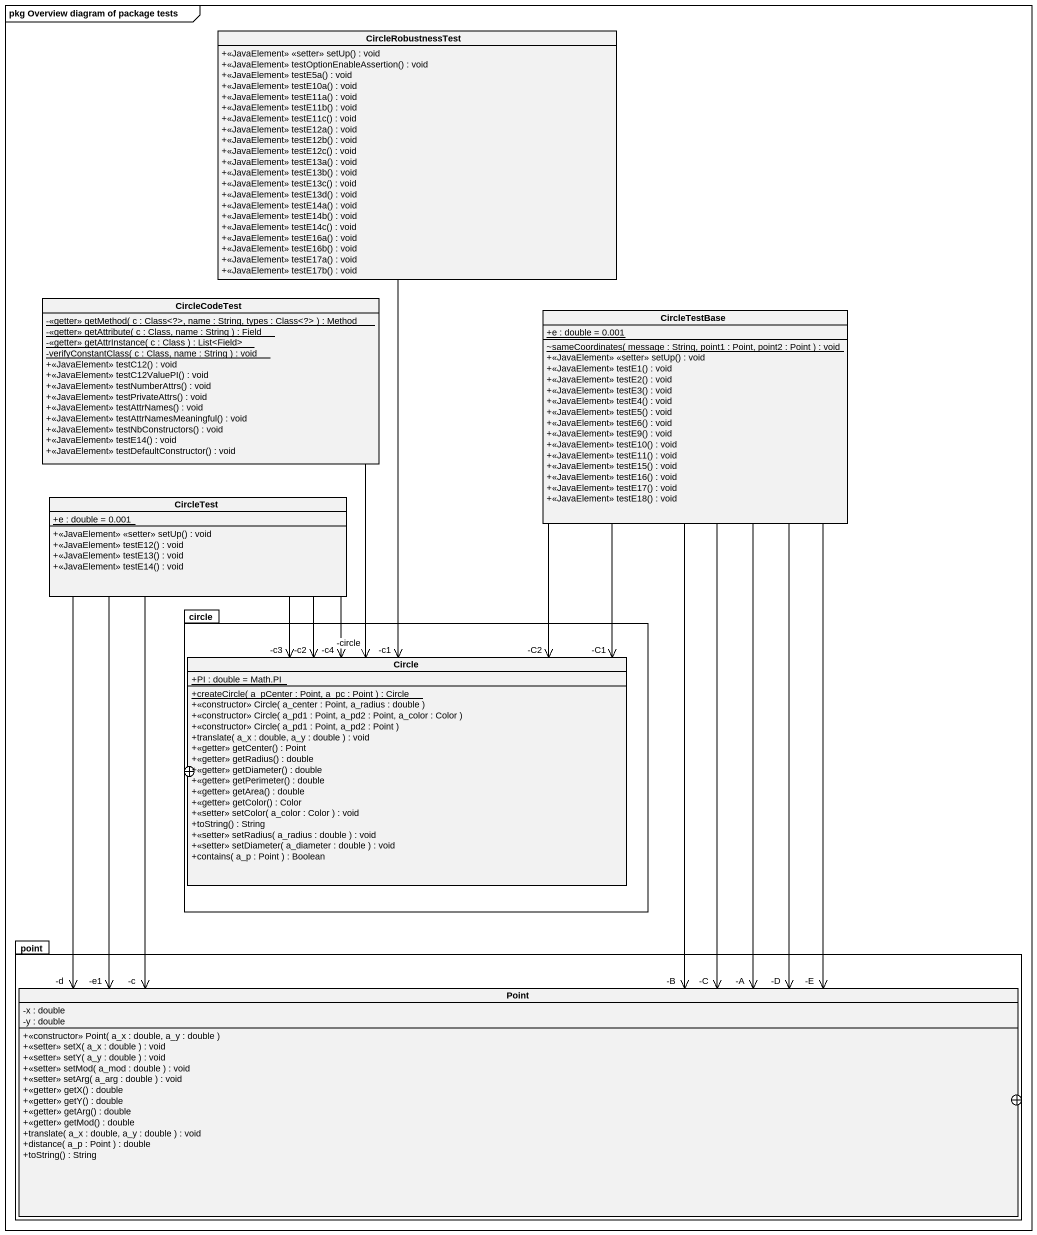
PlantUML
@startuml
mainframe pkg Overview diagram of package tests
hide circle
hide empty members
skinparam classAttributeIconSize 0
class CircleRobustnessTest {
  +<<JavaElement>> <<setter>> setUp() : void
  +<<JavaElement>> testOptionEnableAssertion() : void
  +<<JavaElement>> testE5a() : void
  +<<JavaElement>> testE10a() : void
  +<<JavaElement>> testE11a() : void
  +<<JavaElement>> testE11b() : void
  +<<JavaElement>> testE11c() : void
  +<<JavaElement>> testE12a() : void
  +<<JavaElement>> testE12b() : void
  +<<JavaElement>> testE12c() : void
  +<<JavaElement>> testE13a() : void
  +<<JavaElement>> testE13b() : void
  +<<JavaElement>> testE13c() : void
  +<<JavaElement>> testE13d() : void
  +<<JavaElement>> testE14a() : void
  +<<JavaElement>> testE14b() : void
  +<<JavaElement>> testE14c() : void
  +<<JavaElement>> testE16a() : void
  +<<JavaElement>> testE16b() : void
  +<<JavaElement>> testE17a() : void
  +<<JavaElement>> testE17b() : void
}
class CircleCodeTest {
  {static} -<<getter>> getMethod( c : Class<?>, name : String, types : Class<?> ) : Method
  {static} -<<getter>> getAttribute( c : Class, name : String ) : Field
  {static} -<<getter>> getAttrInstance( c : Class ) : List<Field>
  {static} -verifyConstantClass( c : Class, name : String ) : void
  +<<JavaElement>> testC12() : void
  +<<JavaElement>> testC12ValuePI() : void
  +<<JavaElement>> testNumberAttrs() : void
  +<<JavaElement>> testPrivateAttrs() : void
  +<<JavaElement>> testAttrNames() : void
  +<<JavaElement>> testAttrNamesMeaningful() : void
  +<<JavaElement>> testNbConstructors() : void
  +<<JavaElement>> testE14() : void
  +<<JavaElement>> testDefaultConstructor() : void
}
class CircleTestBase {
  {static} +e : double = 0.001
  {static} ~sameCoordinates( message : String, point1 : Point, point2 : Point ) : void
  +<<JavaElement>> <<setter>> setUp() : void
  +<<JavaElement>> testE1() : void
  +<<JavaElement>> testE2() : void
  +<<JavaElement>> testE3() : void
  +<<JavaElement>> testE4() : void
  +<<JavaElement>> testE5() : void
  +<<JavaElement>> testE6() : void
  +<<JavaElement>> testE9() : void
  +<<JavaElement>> testE10() : void
  +<<JavaElement>> testE11() : void
  +<<JavaElement>> testE15() : void
  +<<JavaElement>> testE16() : void
  +<<JavaElement>> testE17() : void
  +<<JavaElement>> testE18() : void
}
class CircleTest {
  {static} +e : double = 0.001
  +<<JavaElement>> <<setter>> setUp() : void
  +<<JavaElement>> testE12() : void
  +<<JavaElement>> testE13() : void
  +<<JavaElement>> testE14() : void
}
package "circle" as circle_ {
  class "Circle" as Circle_ {
    {static} +PI : double = Math.PI
    {static} +createCircle( a_pCenter : Point, a_pc : Point ) : Circle
    +<<constructor>> Circle( a_center : Point, a_radius : double )
    +<<constructor>> Circle( a_pd1 : Point, a_pd2 : Point, a_color : Color )
    +<<constructor>> Circle( a_pd1 : Point, a_pd2 : Point )
    +translate( a_x : double, a_y : double ) : void
    +<<getter>> getCenter() : Point
    +<<getter>> getRadius() : double
    +<<getter>> getDiameter() : double
    +<<getter>> getPerimeter() : double
    +<<getter>> getArea() : double
    +<<getter>> getColor() : Color
    +<<setter>> setColor( a_color : Color ) : void
    +toString() : String
    +<<setter>> setRadius( a_radius : double ) : void
    +<<setter>> setDiameter( a_diameter : double ) : void
    +contains( a_p : Point ) : Boolean
  }
}
package point {
  class Point {
    -x : double
    -y : double
    +<<constructor>> Point( a_x : double, a_y : double )
    +<<setter>> setX( a_x : double ) : void
    +<<setter>> setY( a_y : double ) : void
    +<<setter>> setMod( a_mod : double ) : void
    +<<setter>> setArg( a_arg : double ) : void
    +<<getter>> getX() : double
    +<<getter>> getY() : double
    +<<getter>> getArg() : double
    +<<getter>> getMod() : double
    +translate( a_x : double, a_y : double ) : void
    +distance( a_p : Point ) : double
    +toString() : String
  }
}
Circle_ "-c1" <-up- CircleRobustnessTest
Circle_ "-circle" <-up- CircleCodeTest
Circle_ "-C2" <-up- CircleTestBase
Circle_ "-C1" <-up- CircleTestBase
Circle_ "-c4" <-up- CircleTest
Circle_ "-c2" <-up- CircleTest
Circle_ "-c3" <-up- CircleTest
Circle_ -up-+ circle_
Point "-E" <-up- CircleTestBase
Point "-D" <-up- CircleTestBase
Point "-A" <-up- CircleTestBase
Point "-C" <-up- CircleTestBase
Point "-B" <-up- CircleTestBase
Point "-c" <-up- CircleTest
Point "-e1" <-up- CircleTest
Point "-d" <-up- CircleTest
Point -up-+ point
@enduml
